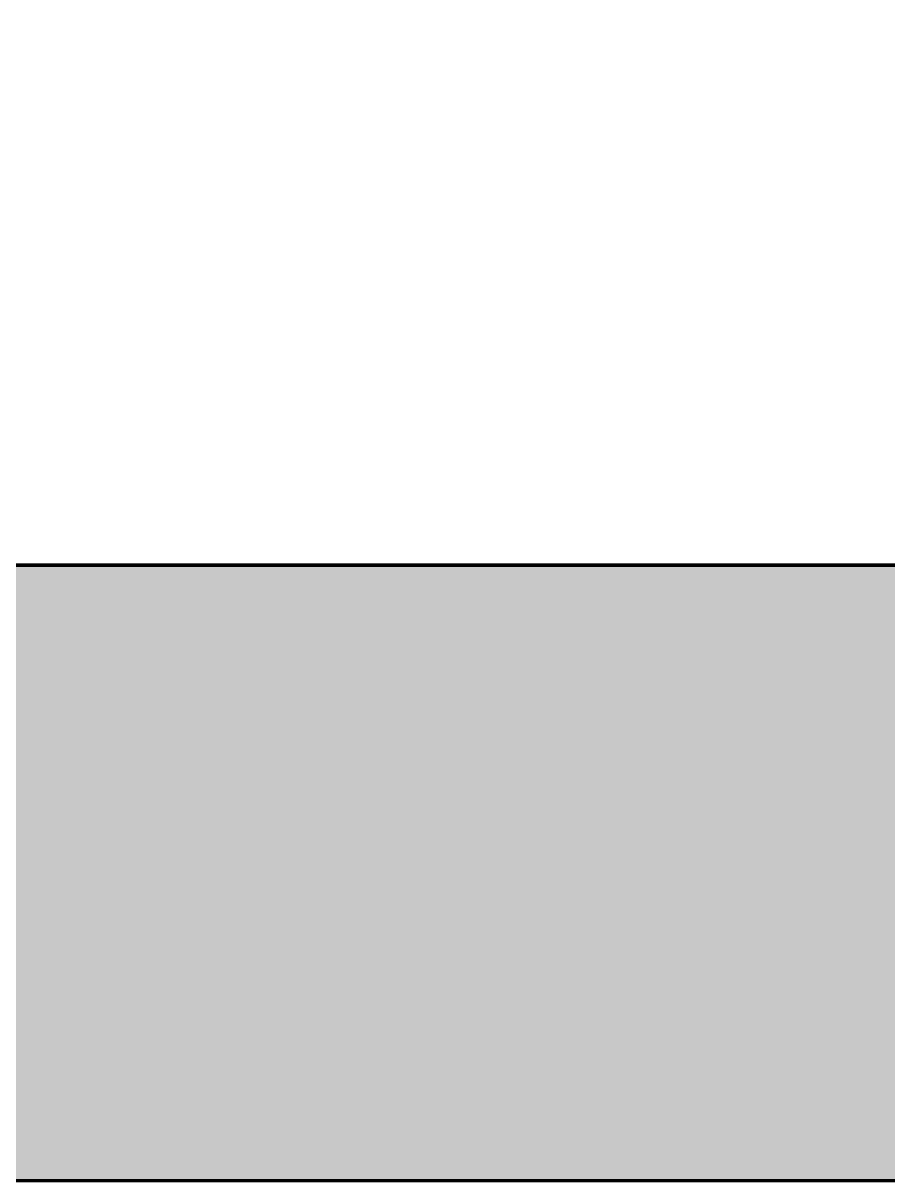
# Model space of a CAD drawing. Header units: millimetres. Extents: x -116965 to 323937, y 291661 to 566926.
# Drawn here: x -46993.5 to -46853, y 304837.4 to 305025.4 of the extents above; entities that cross this region are included whole.
import ezdxf

# ---------------------------------------------------------------- set-up
doc = ezdxf.new("R2010")
doc.units = ezdxf.units.MM
doc.layers.add('C00-00-00', color=7, linetype='Continuous')
doc.layers.add('C34-3A-40', color=7, linetype='Continuous', true_color=0x343a40)
doc.layers.add('C62-64-69', color=7, linetype='Continuous', true_color=0x626469)

msp = doc.modelspace()

# ---------------------------------------------------------------- hatches: boundary and pattern name
at = {"layer": 'C34-3A-40'}
h = msp.add_hatch(color=256, dxfattribs=at)
h.dxf.hatch_style = 2
h.paths.add_polyline_path([(-47132.085971, 304937.340052), (-46732.113887, 304937.340052), (-46732.113887, 304837.354008), (-47132.085971, 304837.354008)])
at = {"layer": 'C62-64-69'}
h = msp.add_hatch(color=256, dxfattribs=at)
h.dxf.hatch_style = 2
h.paths.add_polyline_path([(-47014.829105, 304928.341308), (-46982.833571, 304928.341308), (-46982.833571, 304921.342283), (-47014.829105, 304921.342283)])
h = msp.add_hatch(color=256, dxfattribs=at)
h.dxf.hatch_style = 2
h.paths.add_polyline_path([(-46982.833571, 304928.341308), (-46950.83804, 304928.341308), (-46950.83804, 304921.342283), (-46982.833571, 304921.342283)])
h = msp.add_hatch(color=256, dxfattribs=at)
h.dxf.hatch_style = 2
h.paths.add_polyline_path([(-46982.833571, 304928.341308), (-46950.83804, 304928.341308), (-46950.83804, 304921.342283), (-46982.833571, 304921.342283)])
h = msp.add_hatch(color=256, dxfattribs=at)
h.dxf.hatch_style = 2
h.paths.add_polyline_path([(-46950.83804, 304928.341308), (-46918.842505, 304928.341308), (-46918.842505, 304921.342283), (-46950.83804, 304921.342283)])
h = msp.add_hatch(color=256, dxfattribs=at)
h.dxf.hatch_style = 2
h.paths.add_polyline_path([(-46950.83804, 304928.341308), (-46918.842505, 304928.341308), (-46918.842505, 304921.342283), (-46950.83804, 304921.342283)])
h = msp.add_hatch(color=256, dxfattribs=at)
h.dxf.hatch_style = 2
h.paths.add_polyline_path([(-46923.775356, 304928.341308), (-46891.779821, 304928.341308), (-46891.779821, 304921.342283), (-46923.775356, 304921.342283)])
h = msp.add_hatch(color=256, dxfattribs=at)
h.dxf.hatch_style = 2
h.paths.add_polyline_path([(-46918.842505, 304928.341308), (-46886.846971, 304928.341308), (-46886.846971, 304921.342283), (-46918.842505, 304921.342283)])
h = msp.add_hatch(color=256, dxfattribs=at)
h.dxf.hatch_style = 2
h.paths.add_polyline_path([(-46918.842505, 304928.341308), (-46886.846971, 304928.341308), (-46886.846971, 304921.342283), (-46918.842505, 304921.342283)])
h = msp.add_hatch(color=256, dxfattribs=at)
h.dxf.hatch_style = 2
h.paths.add_polyline_path([(-46891.779821, 304928.341308), (-46859.78429, 304928.341308), (-46859.78429, 304921.342283), (-46891.779821, 304921.342283)])
h = msp.add_hatch(color=256, dxfattribs=at)
h.dxf.hatch_style = 2
h.paths.add_polyline_path([(-46891.779821, 304928.341308), (-46859.78429, 304928.341308), (-46859.78429, 304921.342283), (-46891.779821, 304921.342283)])
h = msp.add_hatch(color=256, dxfattribs=at)
h.dxf.hatch_style = 2
h.paths.add_polyline_path([(-46859.78429, 304928.341308), (-46827.788756, 304928.341308), (-46827.788756, 304921.342283), (-46859.78429, 304921.342283)])
h = msp.add_hatch(color=256, dxfattribs=at)
h.dxf.hatch_style = 2
h.paths.add_polyline_path([(-46859.78429, 304928.341308), (-46827.788756, 304928.341308), (-46827.788756, 304921.342283), (-46859.78429, 304921.342283)])
h = msp.add_hatch(color=256, dxfattribs=at)
h.dxf.hatch_style = 2
h.paths.add_polyline_path([(-47014.829105, 304921.342283), (-46982.833571, 304921.342283), (-46982.833571, 304919.342564), (-47014.829105, 304919.342564)])
h = msp.add_hatch(color=256, dxfattribs=at)
h.dxf.hatch_style = 2
h.paths.add_polyline_path([(-46982.833571, 304921.342283), (-46950.83804, 304921.342283), (-46950.83804, 304919.342564), (-46982.833571, 304919.342564)])
h = msp.add_hatch(color=256, dxfattribs=at)
h.dxf.hatch_style = 2
h.paths.add_polyline_path([(-46982.833571, 304921.342283), (-46950.83804, 304921.342283), (-46950.83804, 304919.342564), (-46982.833571, 304919.342564)])
h = msp.add_hatch(color=256, dxfattribs=at)
h.dxf.hatch_style = 2
h.paths.add_polyline_path([(-46950.83804, 304921.342283), (-46918.842505, 304921.342283), (-46918.842505, 304919.342564), (-46950.83804, 304919.342564)])
h = msp.add_hatch(color=256, dxfattribs=at)
h.dxf.hatch_style = 2
h.paths.add_polyline_path([(-46950.83804, 304921.342283), (-46918.842505, 304921.342283), (-46918.842505, 304919.342564), (-46950.83804, 304919.342564)])
h = msp.add_hatch(color=256, dxfattribs=at)
h.dxf.hatch_style = 2
h.paths.add_polyline_path([(-46923.775356, 304921.342283), (-46891.779821, 304921.342283), (-46891.779821, 304919.342564), (-46923.775356, 304919.342564)])
h = msp.add_hatch(color=256, dxfattribs=at)
h.dxf.hatch_style = 2
h.paths.add_polyline_path([(-46918.842505, 304921.342283), (-46886.846971, 304921.342283), (-46886.846971, 304919.342564), (-46918.842505, 304919.342564)])
h = msp.add_hatch(color=256, dxfattribs=at)
h.dxf.hatch_style = 2
h.paths.add_polyline_path([(-46918.842505, 304921.342283), (-46886.846971, 304921.342283), (-46886.846971, 304919.342564), (-46918.842505, 304919.342564)])
h = msp.add_hatch(color=256, dxfattribs=at)
h.dxf.hatch_style = 2
h.paths.add_polyline_path([(-46891.779821, 304921.342283), (-46859.78429, 304921.342283), (-46859.78429, 304919.342564), (-46891.779821, 304919.342564)])
h = msp.add_hatch(color=256, dxfattribs=at)
h.dxf.hatch_style = 2
h.paths.add_polyline_path([(-46891.779821, 304921.342283), (-46859.78429, 304921.342283), (-46859.78429, 304919.342564), (-46891.779821, 304919.342564)])
h = msp.add_hatch(color=256, dxfattribs=at)
h.dxf.hatch_style = 2
h.paths.add_polyline_path([(-46859.78429, 304921.342283), (-46827.788756, 304921.342283), (-46827.788756, 304919.342564), (-46859.78429, 304919.342564)])
h = msp.add_hatch(color=256, dxfattribs=at)
h.dxf.hatch_style = 2
h.paths.add_polyline_path([(-46859.78429, 304921.342283), (-46827.788756, 304921.342283), (-46827.788756, 304919.342564), (-46859.78429, 304919.342564)])
h = msp.add_hatch(color=256, dxfattribs=at)
h.dxf.hatch_style = 2
h.paths.add_polyline_path([(-47014.829105, 304919.342564), (-46982.833571, 304919.342564), (-46982.833571, 304912.343539), (-47014.829105, 304912.343539)])
h = msp.add_hatch(color=256, dxfattribs=at)
h.dxf.hatch_style = 2
h.paths.add_polyline_path([(-46982.833571, 304919.342564), (-46950.83804, 304919.342564), (-46950.83804, 304912.343539), (-46982.833571, 304912.343539)])
h = msp.add_hatch(color=256, dxfattribs=at)
h.dxf.hatch_style = 2
h.paths.add_polyline_path([(-46982.833571, 304919.342564), (-46950.83804, 304919.342564), (-46950.83804, 304912.343539), (-46982.833571, 304912.343539)])
h = msp.add_hatch(color=256, dxfattribs=at)
h.dxf.hatch_style = 2
h.paths.add_polyline_path([(-46950.83804, 304919.342564), (-46918.842505, 304919.342564), (-46918.842505, 304912.343539), (-46950.83804, 304912.343539)])
h = msp.add_hatch(color=256, dxfattribs=at)
h.dxf.hatch_style = 2
h.paths.add_polyline_path([(-46950.83804, 304919.342564), (-46918.842505, 304919.342564), (-46918.842505, 304912.343539), (-46950.83804, 304912.343539)])
h = msp.add_hatch(color=256, dxfattribs=at)
h.dxf.hatch_style = 2
h.paths.add_polyline_path([(-46923.775356, 304919.342564), (-46891.779821, 304919.342564), (-46891.779821, 304912.343539), (-46923.775356, 304912.343539)])
h = msp.add_hatch(color=256, dxfattribs=at)
h.dxf.hatch_style = 2
h.paths.add_polyline_path([(-46918.842505, 304919.342564), (-46886.846971, 304919.342564), (-46886.846971, 304912.343539), (-46918.842505, 304912.343539)])
h = msp.add_hatch(color=256, dxfattribs=at)
h.dxf.hatch_style = 2
h.paths.add_polyline_path([(-46918.842505, 304919.342564), (-46886.846971, 304919.342564), (-46886.846971, 304912.343539), (-46918.842505, 304912.343539)])
h = msp.add_hatch(color=256, dxfattribs=at)
h.dxf.hatch_style = 2
h.paths.add_polyline_path([(-46891.779821, 304919.342564), (-46859.78429, 304919.342564), (-46859.78429, 304912.343539), (-46891.779821, 304912.343539)])
h = msp.add_hatch(color=256, dxfattribs=at)
h.dxf.hatch_style = 2
h.paths.add_polyline_path([(-46891.779821, 304919.342564), (-46859.78429, 304919.342564), (-46859.78429, 304912.343539), (-46891.779821, 304912.343539)])
h = msp.add_hatch(color=256, dxfattribs=at)
h.dxf.hatch_style = 2
h.paths.add_polyline_path([(-46859.78429, 304919.342564), (-46827.788756, 304919.342564), (-46827.788756, 304912.343539), (-46859.78429, 304912.343539)])
h = msp.add_hatch(color=256, dxfattribs=at)
h.dxf.hatch_style = 2
h.paths.add_polyline_path([(-46859.78429, 304919.342564), (-46827.788756, 304919.342564), (-46827.788756, 304912.343539), (-46859.78429, 304912.343539)])
h = msp.add_hatch(color=256, dxfattribs=at)
h.dxf.hatch_style = 2
h.paths.add_polyline_path([(-47014.829105, 304912.343539), (-46982.833571, 304912.343539), (-46982.833571, 304910.34382), (-47014.829105, 304910.34382)])
h = msp.add_hatch(color=256, dxfattribs=at)
h.dxf.hatch_style = 2
h.paths.add_polyline_path([(-46982.833571, 304912.343539), (-46950.83804, 304912.343539), (-46950.83804, 304910.34382), (-46982.833571, 304910.34382)])
h = msp.add_hatch(color=256, dxfattribs=at)
h.dxf.hatch_style = 2
h.paths.add_polyline_path([(-46982.833571, 304912.343539), (-46950.83804, 304912.343539), (-46950.83804, 304910.34382), (-46982.833571, 304910.34382)])
h = msp.add_hatch(color=256, dxfattribs=at)
h.dxf.hatch_style = 2
h.paths.add_polyline_path([(-46950.83804, 304912.343539), (-46918.842505, 304912.343539), (-46918.842505, 304910.34382), (-46950.83804, 304910.34382)])
h = msp.add_hatch(color=256, dxfattribs=at)
h.dxf.hatch_style = 2
h.paths.add_polyline_path([(-46950.83804, 304912.343539), (-46918.842505, 304912.343539), (-46918.842505, 304910.34382), (-46950.83804, 304910.34382)])
h = msp.add_hatch(color=256, dxfattribs=at)
h.dxf.hatch_style = 2
h.paths.add_polyline_path([(-46923.775356, 304912.343539), (-46891.779821, 304912.343539), (-46891.779821, 304910.34382), (-46923.775356, 304910.34382)])
h = msp.add_hatch(color=256, dxfattribs=at)
h.dxf.hatch_style = 2
h.paths.add_polyline_path([(-46918.842505, 304912.343539), (-46886.846971, 304912.343539), (-46886.846971, 304910.34382), (-46918.842505, 304910.34382)])
h = msp.add_hatch(color=256, dxfattribs=at)
h.dxf.hatch_style = 2
h.paths.add_polyline_path([(-46918.842505, 304912.343539), (-46886.846971, 304912.343539), (-46886.846971, 304910.34382), (-46918.842505, 304910.34382)])
h = msp.add_hatch(color=256, dxfattribs=at)
h.dxf.hatch_style = 2
h.paths.add_polyline_path([(-46891.779821, 304912.343539), (-46859.78429, 304912.343539), (-46859.78429, 304910.34382), (-46891.779821, 304910.34382)])
h = msp.add_hatch(color=256, dxfattribs=at)
h.dxf.hatch_style = 2
h.paths.add_polyline_path([(-46891.779821, 304912.343539), (-46859.78429, 304912.343539), (-46859.78429, 304910.34382), (-46891.779821, 304910.34382)])
h = msp.add_hatch(color=256, dxfattribs=at)
h.dxf.hatch_style = 2
h.paths.add_polyline_path([(-46859.78429, 304912.343539), (-46827.788756, 304912.343539), (-46827.788756, 304910.34382), (-46859.78429, 304910.34382)])
h = msp.add_hatch(color=256, dxfattribs=at)
h.dxf.hatch_style = 2
h.paths.add_polyline_path([(-46859.78429, 304912.343539), (-46827.788756, 304912.343539), (-46827.788756, 304910.34382), (-46859.78429, 304910.34382)])
h = msp.add_hatch(color=256, dxfattribs=at)
h.dxf.hatch_style = 2
h.paths.add_polyline_path([(-47014.829105, 304910.34382), (-46982.833571, 304910.34382), (-46982.833571, 304903.344795), (-47014.829105, 304903.344795)])
h = msp.add_hatch(color=256, dxfattribs=at)
h.dxf.hatch_style = 2
h.paths.add_polyline_path([(-46982.833571, 304910.34382), (-46950.83804, 304910.34382), (-46950.83804, 304903.344795), (-46982.833571, 304903.344795)])
h = msp.add_hatch(color=256, dxfattribs=at)
h.dxf.hatch_style = 2
h.paths.add_polyline_path([(-46982.833571, 304910.34382), (-46950.83804, 304910.34382), (-46950.83804, 304903.344795), (-46982.833571, 304903.344795)])
h = msp.add_hatch(color=256, dxfattribs=at)
h.dxf.hatch_style = 2
h.paths.add_polyline_path([(-46950.83804, 304910.34382), (-46918.842505, 304910.34382), (-46918.842505, 304903.344795), (-46950.83804, 304903.344795)])
h = msp.add_hatch(color=256, dxfattribs=at)
h.dxf.hatch_style = 2
h.paths.add_polyline_path([(-46950.83804, 304910.34382), (-46918.842505, 304910.34382), (-46918.842505, 304903.344795), (-46950.83804, 304903.344795)])
h = msp.add_hatch(color=256, dxfattribs=at)
h.dxf.hatch_style = 2
h.paths.add_polyline_path([(-46923.775356, 304910.34382), (-46891.779821, 304910.34382), (-46891.779821, 304903.344795), (-46923.775356, 304903.344795)])
h = msp.add_hatch(color=256, dxfattribs=at)
h.dxf.hatch_style = 2
h.paths.add_polyline_path([(-46918.842505, 304910.34382), (-46886.846971, 304910.34382), (-46886.846971, 304903.344795), (-46918.842505, 304903.344795)])
h = msp.add_hatch(color=256, dxfattribs=at)
h.dxf.hatch_style = 2
h.paths.add_polyline_path([(-46918.842505, 304910.34382), (-46886.846971, 304910.34382), (-46886.846971, 304903.344795), (-46918.842505, 304903.344795)])
h = msp.add_hatch(color=256, dxfattribs=at)
h.dxf.hatch_style = 2
h.paths.add_polyline_path([(-46891.779821, 304910.34382), (-46859.78429, 304910.34382), (-46859.78429, 304903.344795), (-46891.779821, 304903.344795)])
h = msp.add_hatch(color=256, dxfattribs=at)
h.dxf.hatch_style = 2
h.paths.add_polyline_path([(-46891.779821, 304910.34382), (-46859.78429, 304910.34382), (-46859.78429, 304903.344795), (-46891.779821, 304903.344795)])
h = msp.add_hatch(color=256, dxfattribs=at)
h.dxf.hatch_style = 2
h.paths.add_polyline_path([(-46859.78429, 304910.34382), (-46827.788756, 304910.34382), (-46827.788756, 304903.344795), (-46859.78429, 304903.344795)])
h = msp.add_hatch(color=256, dxfattribs=at)
h.dxf.hatch_style = 2
h.paths.add_polyline_path([(-46859.78429, 304910.34382), (-46827.788756, 304910.34382), (-46827.788756, 304903.344795), (-46859.78429, 304903.344795)])
h = msp.add_hatch(color=256, dxfattribs=at)
h.dxf.hatch_style = 2
h.paths.add_polyline_path([(-47014.829105, 304903.344795), (-46982.833571, 304903.344795), (-46982.833571, 304901.345077), (-47014.829105, 304901.345077)])
h = msp.add_hatch(color=256, dxfattribs=at)
h.dxf.hatch_style = 2
h.paths.add_polyline_path([(-46982.833571, 304903.344795), (-46950.83804, 304903.344795), (-46950.83804, 304901.345077), (-46982.833571, 304901.345077)])
h = msp.add_hatch(color=256, dxfattribs=at)
h.dxf.hatch_style = 2
h.paths.add_polyline_path([(-46982.833571, 304903.344795), (-46950.83804, 304903.344795), (-46950.83804, 304901.345077), (-46982.833571, 304901.345077)])
h = msp.add_hatch(color=256, dxfattribs=at)
h.dxf.hatch_style = 2
h.paths.add_polyline_path([(-46950.83804, 304903.344795), (-46918.842505, 304903.344795), (-46918.842505, 304901.345077), (-46950.83804, 304901.345077)])
h = msp.add_hatch(color=256, dxfattribs=at)
h.dxf.hatch_style = 2
h.paths.add_polyline_path([(-46950.83804, 304903.344795), (-46918.842505, 304903.344795), (-46918.842505, 304901.345077), (-46950.83804, 304901.345077)])
h = msp.add_hatch(color=256, dxfattribs=at)
h.dxf.hatch_style = 2
h.paths.add_polyline_path([(-46923.775356, 304903.344795), (-46891.779821, 304903.344795), (-46891.779821, 304901.345077), (-46923.775356, 304901.345077)])
h = msp.add_hatch(color=256, dxfattribs=at)
h.dxf.hatch_style = 2
h.paths.add_polyline_path([(-46918.842505, 304903.344795), (-46886.846971, 304903.344795), (-46886.846971, 304901.345077), (-46918.842505, 304901.345077)])
h = msp.add_hatch(color=256, dxfattribs=at)
h.dxf.hatch_style = 2
h.paths.add_polyline_path([(-46918.842505, 304903.344795), (-46886.846971, 304903.344795), (-46886.846971, 304901.345077), (-46918.842505, 304901.345077)])
h = msp.add_hatch(color=256, dxfattribs=at)
h.dxf.hatch_style = 2
h.paths.add_polyline_path([(-46891.779821, 304903.344795), (-46859.78429, 304903.344795), (-46859.78429, 304901.345077), (-46891.779821, 304901.345077)])
h = msp.add_hatch(color=256, dxfattribs=at)
h.dxf.hatch_style = 2
h.paths.add_polyline_path([(-46891.779821, 304903.344795), (-46859.78429, 304903.344795), (-46859.78429, 304901.345077), (-46891.779821, 304901.345077)])
h = msp.add_hatch(color=256, dxfattribs=at)
h.dxf.hatch_style = 2
h.paths.add_polyline_path([(-46859.78429, 304903.344795), (-46827.788756, 304903.344795), (-46827.788756, 304901.345077), (-46859.78429, 304901.345077)])
h = msp.add_hatch(color=256, dxfattribs=at)
h.dxf.hatch_style = 2
h.paths.add_polyline_path([(-46859.78429, 304903.344795), (-46827.788756, 304903.344795), (-46827.788756, 304901.345077), (-46859.78429, 304901.345077)])
h = msp.add_hatch(color=256, dxfattribs=at)
h.dxf.hatch_style = 2
h.paths.add_polyline_path([(-47014.829105, 304901.345077), (-46982.833571, 304901.345077), (-46982.833571, 304894.346051), (-47014.829105, 304894.346051)])
h = msp.add_hatch(color=256, dxfattribs=at)
h.dxf.hatch_style = 2
h.paths.add_polyline_path([(-46982.833571, 304901.345077), (-46950.83804, 304901.345077), (-46950.83804, 304894.346051), (-46982.833571, 304894.346051)])
h = msp.add_hatch(color=256, dxfattribs=at)
h.dxf.hatch_style = 2
h.paths.add_polyline_path([(-46982.833571, 304901.345077), (-46950.83804, 304901.345077), (-46950.83804, 304894.346051), (-46982.833571, 304894.346051)])
h = msp.add_hatch(color=256, dxfattribs=at)
h.dxf.hatch_style = 2
h.paths.add_polyline_path([(-46950.83804, 304901.345077), (-46918.842505, 304901.345077), (-46918.842505, 304894.346051), (-46950.83804, 304894.346051)])
h = msp.add_hatch(color=256, dxfattribs=at)
h.dxf.hatch_style = 2
h.paths.add_polyline_path([(-46950.83804, 304901.345077), (-46918.842505, 304901.345077), (-46918.842505, 304894.346051), (-46950.83804, 304894.346051)])
h = msp.add_hatch(color=256, dxfattribs=at)
h.dxf.hatch_style = 2
h.paths.add_polyline_path([(-46923.775356, 304901.345077), (-46891.779821, 304901.345077), (-46891.779821, 304894.346051), (-46923.775356, 304894.346051)])
h = msp.add_hatch(color=256, dxfattribs=at)
h.dxf.hatch_style = 2
h.paths.add_polyline_path([(-46918.842505, 304901.345077), (-46886.846971, 304901.345077), (-46886.846971, 304894.346051), (-46918.842505, 304894.346051)])
h = msp.add_hatch(color=256, dxfattribs=at)
h.dxf.hatch_style = 2
h.paths.add_polyline_path([(-46918.842505, 304901.345077), (-46886.846971, 304901.345077), (-46886.846971, 304894.346051), (-46918.842505, 304894.346051)])
h = msp.add_hatch(color=256, dxfattribs=at)
h.dxf.hatch_style = 2
h.paths.add_polyline_path([(-46891.779821, 304901.345077), (-46859.78429, 304901.345077), (-46859.78429, 304894.346051), (-46891.779821, 304894.346051)])
h = msp.add_hatch(color=256, dxfattribs=at)
h.dxf.hatch_style = 2
h.paths.add_polyline_path([(-46891.779821, 304901.345077), (-46859.78429, 304901.345077), (-46859.78429, 304894.346051), (-46891.779821, 304894.346051)])
h = msp.add_hatch(color=256, dxfattribs=at)
h.dxf.hatch_style = 2
h.paths.add_polyline_path([(-46859.78429, 304901.345077), (-46827.788756, 304901.345077), (-46827.788756, 304894.346051), (-46859.78429, 304894.346051)])
h = msp.add_hatch(color=256, dxfattribs=at)
h.dxf.hatch_style = 2
h.paths.add_polyline_path([(-46859.78429, 304901.345077), (-46827.788756, 304901.345077), (-46827.788756, 304894.346051), (-46859.78429, 304894.346051)])
h = msp.add_hatch(color=256, dxfattribs=at)
h.dxf.hatch_style = 2
h.paths.add_polyline_path([(-47014.829105, 304894.346051), (-46982.833571, 304894.346051), (-46982.833571, 304892.346333), (-47014.829105, 304892.346333)])
h = msp.add_hatch(color=256, dxfattribs=at)
h.dxf.hatch_style = 2
h.paths.add_polyline_path([(-46982.833571, 304894.346051), (-46950.83804, 304894.346051), (-46950.83804, 304892.346333), (-46982.833571, 304892.346333)])
h = msp.add_hatch(color=256, dxfattribs=at)
h.dxf.hatch_style = 2
h.paths.add_polyline_path([(-46982.833571, 304894.346051), (-46950.83804, 304894.346051), (-46950.83804, 304892.346333), (-46982.833571, 304892.346333)])
h = msp.add_hatch(color=256, dxfattribs=at)
h.dxf.hatch_style = 2
h.paths.add_polyline_path([(-46950.83804, 304894.346051), (-46918.842505, 304894.346051), (-46918.842505, 304892.346333), (-46950.83804, 304892.346333)])
h = msp.add_hatch(color=256, dxfattribs=at)
h.dxf.hatch_style = 2
h.paths.add_polyline_path([(-46950.83804, 304894.346051), (-46918.842505, 304894.346051), (-46918.842505, 304892.346333), (-46950.83804, 304892.346333)])
h = msp.add_hatch(color=256, dxfattribs=at)
h.dxf.hatch_style = 2
h.paths.add_polyline_path([(-46923.775356, 304894.346051), (-46891.779821, 304894.346051), (-46891.779821, 304892.346333), (-46923.775356, 304892.346333)])
h = msp.add_hatch(color=256, dxfattribs=at)
h.dxf.hatch_style = 2
h.paths.add_polyline_path([(-46918.842505, 304894.346051), (-46886.846971, 304894.346051), (-46886.846971, 304892.346333), (-46918.842505, 304892.346333)])
h = msp.add_hatch(color=256, dxfattribs=at)
h.dxf.hatch_style = 2
h.paths.add_polyline_path([(-46918.842505, 304894.346051), (-46886.846971, 304894.346051), (-46886.846971, 304892.346333), (-46918.842505, 304892.346333)])
h = msp.add_hatch(color=256, dxfattribs=at)
h.dxf.hatch_style = 2
h.paths.add_polyline_path([(-46891.779821, 304894.346051), (-46859.78429, 304894.346051), (-46859.78429, 304892.346333), (-46891.779821, 304892.346333)])
h = msp.add_hatch(color=256, dxfattribs=at)
h.dxf.hatch_style = 2
h.paths.add_polyline_path([(-46891.779821, 304894.346051), (-46859.78429, 304894.346051), (-46859.78429, 304892.346333), (-46891.779821, 304892.346333)])
h = msp.add_hatch(color=256, dxfattribs=at)
h.dxf.hatch_style = 2
h.paths.add_polyline_path([(-46859.78429, 304894.346051), (-46827.788756, 304894.346051), (-46827.788756, 304892.346333), (-46859.78429, 304892.346333)])
h = msp.add_hatch(color=256, dxfattribs=at)
h.dxf.hatch_style = 2
h.paths.add_polyline_path([(-46859.78429, 304894.346051), (-46827.788756, 304894.346051), (-46827.788756, 304892.346333), (-46859.78429, 304892.346333)])
h = msp.add_hatch(color=256, dxfattribs=at)
h.dxf.hatch_style = 2
h.paths.add_polyline_path([(-47014.829105, 304892.346333), (-46982.833571, 304892.346333), (-46982.833571, 304885.347308), (-47014.829105, 304885.347308)])
h = msp.add_hatch(color=256, dxfattribs=at)
h.dxf.hatch_style = 2
h.paths.add_polyline_path([(-46982.833571, 304892.346333), (-46950.83804, 304892.346333), (-46950.83804, 304885.347308), (-46982.833571, 304885.347308)])
h = msp.add_hatch(color=256, dxfattribs=at)
h.dxf.hatch_style = 2
h.paths.add_polyline_path([(-46982.833571, 304892.346333), (-46950.83804, 304892.346333), (-46950.83804, 304885.347308), (-46982.833571, 304885.347308)])
h = msp.add_hatch(color=256, dxfattribs=at)
h.dxf.hatch_style = 2
h.paths.add_polyline_path([(-46950.83804, 304892.346333), (-46918.842505, 304892.346333), (-46918.842505, 304885.347308), (-46950.83804, 304885.347308)])
h = msp.add_hatch(color=256, dxfattribs=at)
h.dxf.hatch_style = 2
h.paths.add_polyline_path([(-46950.83804, 304892.346333), (-46918.842505, 304892.346333), (-46918.842505, 304885.347308), (-46950.83804, 304885.347308)])
h = msp.add_hatch(color=256, dxfattribs=at)
h.dxf.hatch_style = 2
h.paths.add_polyline_path([(-46923.775356, 304892.346333), (-46891.779821, 304892.346333), (-46891.779821, 304885.347308), (-46923.775356, 304885.347308)])
h = msp.add_hatch(color=256, dxfattribs=at)
h.dxf.hatch_style = 2
h.paths.add_polyline_path([(-46918.842505, 304892.346333), (-46886.846971, 304892.346333), (-46886.846971, 304885.347308), (-46918.842505, 304885.347308)])
h = msp.add_hatch(color=256, dxfattribs=at)
h.dxf.hatch_style = 2
h.paths.add_polyline_path([(-46918.842505, 304892.346333), (-46886.846971, 304892.346333), (-46886.846971, 304885.347308), (-46918.842505, 304885.347308)])
h = msp.add_hatch(color=256, dxfattribs=at)
h.dxf.hatch_style = 2
h.paths.add_polyline_path([(-46891.779821, 304892.346333), (-46859.78429, 304892.346333), (-46859.78429, 304885.347308), (-46891.779821, 304885.347308)])
h = msp.add_hatch(color=256, dxfattribs=at)
h.dxf.hatch_style = 2
h.paths.add_polyline_path([(-46891.779821, 304892.346333), (-46859.78429, 304892.346333), (-46859.78429, 304885.347308), (-46891.779821, 304885.347308)])
h = msp.add_hatch(color=256, dxfattribs=at)
h.dxf.hatch_style = 2
h.paths.add_polyline_path([(-46859.78429, 304892.346333), (-46827.788756, 304892.346333), (-46827.788756, 304885.347308), (-46859.78429, 304885.347308)])
h = msp.add_hatch(color=256, dxfattribs=at)
h.dxf.hatch_style = 2
h.paths.add_polyline_path([(-46859.78429, 304892.346333), (-46827.788756, 304892.346333), (-46827.788756, 304885.347308), (-46859.78429, 304885.347308)])
h = msp.add_hatch(color=256, dxfattribs=at)
h.dxf.hatch_style = 2
h.paths.add_polyline_path([(-47014.829105, 304885.347308), (-46982.833571, 304885.347308), (-46982.833571, 304883.347589), (-47014.829105, 304883.347589)])
h = msp.add_hatch(color=256, dxfattribs=at)
h.dxf.hatch_style = 2
h.paths.add_polyline_path([(-46982.833571, 304885.347308), (-46950.83804, 304885.347308), (-46950.83804, 304883.347589), (-46982.833571, 304883.347589)])
h = msp.add_hatch(color=256, dxfattribs=at)
h.dxf.hatch_style = 2
h.paths.add_polyline_path([(-46982.833571, 304885.347308), (-46950.83804, 304885.347308), (-46950.83804, 304883.347589), (-46982.833571, 304883.347589)])
h = msp.add_hatch(color=256, dxfattribs=at)
h.dxf.hatch_style = 2
h.paths.add_polyline_path([(-46950.83804, 304885.347308), (-46918.842505, 304885.347308), (-46918.842505, 304883.347589), (-46950.83804, 304883.347589)])
h = msp.add_hatch(color=256, dxfattribs=at)
h.dxf.hatch_style = 2
h.paths.add_polyline_path([(-46950.83804, 304885.347308), (-46918.842505, 304885.347308), (-46918.842505, 304883.347589), (-46950.83804, 304883.347589)])
h = msp.add_hatch(color=256, dxfattribs=at)
h.dxf.hatch_style = 2
h.paths.add_polyline_path([(-46923.775356, 304885.347308), (-46891.779821, 304885.347308), (-46891.779821, 304883.347589), (-46923.775356, 304883.347589)])
h = msp.add_hatch(color=256, dxfattribs=at)
h.dxf.hatch_style = 2
h.paths.add_polyline_path([(-46918.842505, 304885.347308), (-46886.846971, 304885.347308), (-46886.846971, 304883.347589), (-46918.842505, 304883.347589)])
h = msp.add_hatch(color=256, dxfattribs=at)
h.dxf.hatch_style = 2
h.paths.add_polyline_path([(-46918.842505, 304885.347308), (-46886.846971, 304885.347308), (-46886.846971, 304883.347589), (-46918.842505, 304883.347589)])
h = msp.add_hatch(color=256, dxfattribs=at)
h.dxf.hatch_style = 2
h.paths.add_polyline_path([(-46891.779821, 304885.347308), (-46859.78429, 304885.347308), (-46859.78429, 304883.347589), (-46891.779821, 304883.347589)])
h = msp.add_hatch(color=256, dxfattribs=at)
h.dxf.hatch_style = 2
h.paths.add_polyline_path([(-46891.779821, 304885.347308), (-46859.78429, 304885.347308), (-46859.78429, 304883.347589), (-46891.779821, 304883.347589)])
h = msp.add_hatch(color=256, dxfattribs=at)
h.dxf.hatch_style = 2
h.paths.add_polyline_path([(-46859.78429, 304885.347308), (-46827.788756, 304885.347308), (-46827.788756, 304883.347589), (-46859.78429, 304883.347589)])
h = msp.add_hatch(color=256, dxfattribs=at)
h.dxf.hatch_style = 2
h.paths.add_polyline_path([(-46859.78429, 304885.347308), (-46827.788756, 304885.347308), (-46827.788756, 304883.347589), (-46859.78429, 304883.347589)])

# ---------------------------------------------------------------- linework, layer by layer
at = {"layer": 'C00-00-00', "lineweight": 100}
msp.add_lwpolyline([(-47132.085971, 306937.060883), (-46732.113887, 306937.060883), (-46732.113887, 304937.340052), (-47132.085971, 304937.340052)], close=True, dxfattribs=at)
at = {"layer": 'C00-00-00', "lineweight": 211}
msp.add_lwpolyline([(-47132.085971, 304937.340052), (-46732.113887, 304937.340052), (-46732.113887, 304837.354008), (-47132.085971, 304837.354008)], close=True, dxfattribs=at)

doc.saveas('drawing.dxf')
